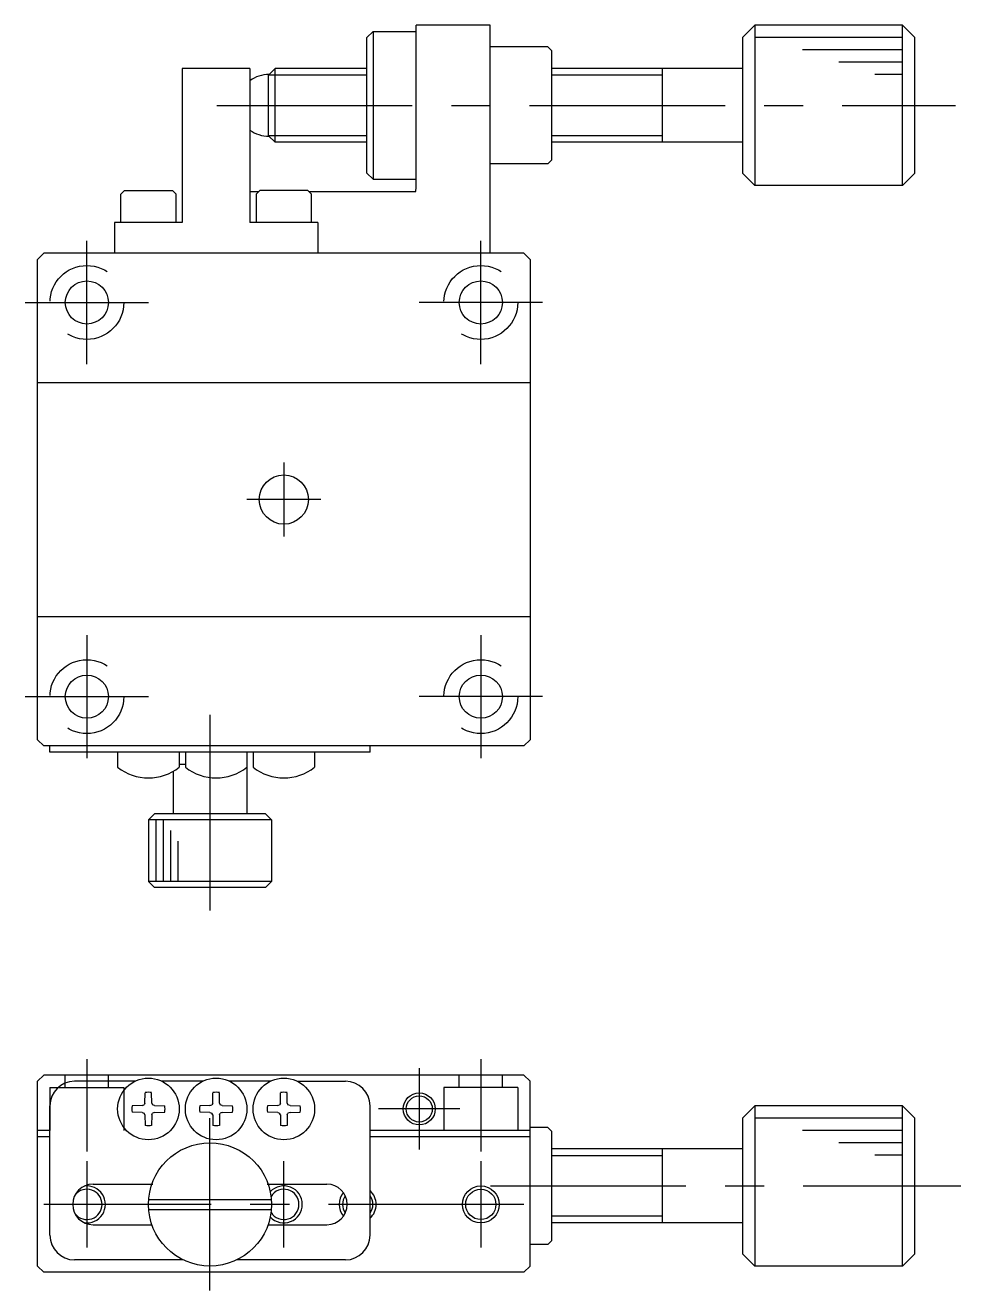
# Model space of a CAD drawing. Extents: x -1 to 194, y -8 to 253.
# Drawn here: x 72.7 to 148.7, y 149.9 to 252.7 of the extents above; entities that cross this region are included whole.
import ezdxf

# ---------------------------------------------------------------- set-up
doc = ezdxf.new("R2010")
doc.units = 0
doc.header["$LTSCALE"] = 0.5
doc.linetypes.add('CENTER', pattern=[50.8, 31.75, -6.35, 6.35, -6.35])
doc.linetypes.add('DASHED', pattern=[19.05, 12.7, -6.35])
for name, color, linetype in [('MSM_CENTER', 1, 'CENTER'), ('MSM_CONTINUOUS', 7, 'CONTINUOUS'), ('MSM_DASHED', 4, 'DASHED'), ('MSM_NARROW', 5, 'CONTINUOUS')]:
    doc.layers.add(name, color=color, linetype=linetype)

msp = doc.modelspace()

# ---------------------------------------------------------------- linework, layer by layer
at = {"layer": 'MSM_CENTER'}
for p, q in [((88.29, 246.17), (148.29, 246.17)), ((77.73, 225.17), (77.73, 235.17)), ((109.73, 225.17), (109.73, 235.17)), ((72.73, 230.17), (82.73, 230.17)), ((114.73, 230.17), (104.73, 230.17)), ((93.73, 217.17), (93.73, 211.17)), ((96.73, 214.17), (90.73, 214.17)), ((77.73, 203.17), (77.73, 193.17)), ((109.73, 203.17), (109.73, 193.17)), ((72.73, 198.17), (82.73, 198.17)), ((114.73, 198.17), (104.73, 198.17)), ((87.73, 196.69), (87.73, 178.8)), ((77.73, 168.75), (77.73, 161.25)), ((109.73, 168.75), (109.73, 161.25)), ((104.73, 168), (104.73, 161.4)), ((108.03, 164.7), (101.43, 164.7)), ((87.73, 149.95), (87.73, 163.95)), ((77.73, 160.45), (77.73, 153.45)), ((93.73, 153.45), (93.73, 160.45)), ((109.73, 160.45), (109.73, 153.45)), ((110.52, 158.45), (148.71, 158.45)), ((113.23, 156.95), (74.23, 156.95))]:
    msp.add_line(p, q, dxfattribs=at)
at = {"layer": 'MSM_CONTINUOUS'}
for p, q in [((100.48, 251.67), (100.98, 252.17)), ((100.98, 252.17), (100.98, 240.17)), ((100.98, 252.17), (104.48, 252.17)), ((104.48, 239.67), (104.48, 252.67)), ((110.48, 252.67), (104.48, 252.67)), ((110.48, 234.17), (110.48, 252.67)), ((130.98, 251.67), (131.98, 252.67)), ((143.98, 252.67), (131.98, 252.67)), ((131.98, 252.67), (131.98, 239.67)), ((143.98, 239.67), (143.98, 252.67)), ((144.98, 251.67), (143.98, 252.67)), ((100.48, 240.67), (100.48, 251.67)), ((115.18, 250.92), (110.48, 250.92)), ((115.48, 250.62), (115.18, 250.92)), ((130.98, 251.67), (130.98, 240.67)), ((144.98, 240.67), (144.98, 251.67)), ((115.48, 250.62), (115.48, 241.72)), ((85.48, 249.17), (85.48, 236.67)), ((90.98, 249.17), (85.48, 249.17)), ((90.98, 249.17), (90.98, 236.67)), ((93.02, 249.17), (92.48, 248.63)), ((92.48, 243.71), (92.48, 248.63)), ((93.02, 243.17), (93.02, 249.17)), ((100.48, 249.17), (93.02, 249.17)), ((130.98, 249.17), (115.48, 249.17)), ((124.48, 243.17), (124.48, 249.17)), ((92.48, 243.71), (93.02, 243.17)), ((100.48, 243.17), (93.02, 243.17)), ((130.98, 243.17), (115.48, 243.17)), ((115.18, 241.42), (110.48, 241.42)), ((115.48, 241.72), (115.18, 241.42)), ((100.48, 240.67), (100.98, 240.17)), ((130.98, 240.67), (131.98, 239.67)), ((144.98, 240.67), (143.98, 239.67)), ((100.98, 240.17), (104.48, 240.17)), ((143.98, 239.67), (131.98, 239.67)), ((80.78, 239.27), (80.48, 238.97)), ((80.48, 236.67), (80.48, 238.97)), ((80.78, 239.27), (84.68, 239.27)), ((84.68, 239.27), (84.98, 238.97)), ((84.98, 236.67), (84.98, 238.97)), ((90.98, 239.17), (91.68, 239.17)), ((91.48, 238.97), (91.78, 239.27)), ((91.48, 238.97), (91.48, 236.67)), ((95.68, 239.27), (91.78, 239.27)), ((95.68, 239.27), (95.98, 238.97)), ((95.78, 239.17), (104.44, 239.17)), ((95.98, 236.67), (95.98, 238.97)), ((85.48, 236.67), (79.98, 236.67)), ((79.98, 236.67), (79.98, 234.17)), ((96.48, 236.67), (90.98, 236.67)), ((96.48, 236.67), (96.48, 234.17)), ((74.23, 234.17), (73.73, 233.67)), ((73.73, 194.67), (73.73, 233.67)), ((113.23, 234.17), (74.23, 234.17)), ((113.73, 233.67), (113.23, 234.17)), ((113.73, 233.67), (113.73, 194.67)), ((73.73, 223.67), (113.73, 223.67)), ((73.73, 204.67), (113.73, 204.67)), ((73.73, 194.67), (74.23, 194.17)), ((113.23, 194.17), (74.23, 194.17)), ((74.73, 193.67), (74.73, 194.17)), ((100.73, 193.67), (100.73, 194.17)), ((113.23, 194.17), (113.73, 194.67)), ((100.73, 193.67), (74.73, 193.67)), ((80.23, 193.67), (80.23, 192.45)), ((85.23, 193.67), (85.23, 192.45)), ((85.73, 193.67), (85.73, 192.45)), ((90.73, 193.67), (90.73, 188.67)), ((90.73, 193.67), (90.73, 192.45)), ((91.23, 193.67), (91.23, 192.45)), ((96.23, 193.67), (96.23, 192.45)), ((84.73, 192.11), (84.73, 188.67)), ((85.73, 192.67), (85.23, 192.67)), ((83.23, 188.67), (82.73, 188.17)), ((92.73, 188.17), (82.73, 188.17)), ((82.73, 188.17), (82.73, 183.17)), ((92.23, 188.67), (83.23, 188.67)), ((92.73, 188.17), (92.23, 188.67)), ((92.73, 188.17), (92.73, 183.17)), ((92.73, 183.17), (82.73, 183.17)), ((82.73, 183.17), (83.23, 182.67)), ((92.23, 182.67), (92.73, 183.17)), ((92.23, 182.67), (83.23, 182.67)), ((74.23, 167.45), (73.73, 166.95)), ((113.23, 167.45), (74.23, 167.45)), ((113.23, 167.45), (113.73, 166.95)), ((73.73, 151.95), (73.73, 166.95)), ((81.64, 166.95), (76.73, 166.95)), ((87.14, 166.95), (83.82, 166.95)), ((92.64, 166.95), (89.32, 166.95)), ((94.82, 166.95), (98.73, 166.95)), ((113.73, 151.95), (113.73, 166.95)), ((82.45, 165.18), (82.47, 166.02)), ((83, 165.18), (82.99, 166.02)), ((87.95, 165.18), (87.97, 166.02)), ((88.5, 165.18), (88.49, 166.02)), ((93.45, 165.18), (93.47, 166.02)), ((94, 165.18), (93.99, 166.02)), ((74.73, 154.45), (74.73, 164.95)), ((82.23, 164.97), (81.4, 164.96)), ((82.23, 164.42), (81.4, 164.44)), ((82.23, 164.97), (82.39, 165.04)), ((82.23, 164.42), (82.39, 164.35)), ((82.45, 165.18), (82.39, 165.04)), ((83, 165.18), (83.06, 165.04)), ((83.23, 164.97), (83.06, 165.04)), ((83.23, 164.42), (83.06, 164.35)), ((83.23, 164.97), (84.05, 164.96)), ((83.23, 164.42), (84.05, 164.44)), ((87.73, 164.97), (86.9, 164.96)), ((87.73, 164.42), (86.9, 164.44)), ((87.73, 164.97), (87.89, 165.04)), ((87.73, 164.42), (87.89, 164.35)), ((87.95, 165.18), (87.89, 165.04)), ((88.5, 165.18), (88.56, 165.04)), ((88.73, 164.97), (88.56, 165.04)), ((88.73, 164.42), (88.56, 164.35)), ((88.73, 164.97), (89.55, 164.96)), ((88.73, 164.42), (89.55, 164.44)), ((93.23, 164.97), (92.4, 164.96)), ((93.23, 164.42), (92.4, 164.44)), ((93.23, 164.97), (93.39, 165.04)), ((93.23, 164.42), (93.39, 164.35)), ((93.45, 165.18), (93.39, 165.04)), ((94, 165.18), (94.06, 165.04)), ((94.23, 164.97), (94.06, 165.04)), ((94.23, 164.42), (94.06, 164.35)), ((94.23, 164.97), (95.05, 164.96)), ((94.23, 164.42), (95.05, 164.44)), ((100.73, 154.45), (100.73, 164.95)), ((130.98, 163.95), (131.98, 164.95)), ((143.98, 164.95), (131.98, 164.95)), ((131.98, 164.95), (131.98, 151.95)), ((143.98, 151.95), (143.98, 164.95)), ((144.98, 163.95), (143.98, 164.95)), ((82.45, 164.21), (82.39, 164.35)), ((82.45, 164.21), (82.47, 163.37)), ((83, 164.21), (82.99, 163.37)), ((83, 164.21), (83.06, 164.35)), ((87.95, 164.21), (87.89, 164.35)), ((87.95, 164.21), (87.97, 163.37)), ((88.5, 164.21), (88.49, 163.37)), ((88.5, 164.21), (88.56, 164.35)), ((93.45, 164.21), (93.39, 164.35)), ((93.45, 164.21), (93.47, 163.37)), ((94, 164.21), (93.99, 163.37)), ((94, 164.21), (94.06, 164.35)), ((130.98, 163.95), (130.98, 152.95)), ((144.98, 152.95), (144.98, 163.95)), ((74.73, 162.95), (73.73, 162.95)), ((74.73, 162.45), (73.73, 162.45)), ((113.73, 162.95), (100.73, 162.95)), ((113.73, 162.45), (100.73, 162.45)), ((115.18, 163.2), (113.73, 163.2)), ((115.48, 162.9), (115.18, 163.2)), ((115.48, 162.9), (115.48, 154)), ((130.98, 161.45), (115.48, 161.45)), ((124.48, 155.45), (124.48, 161.45)), ((78.23, 158.6), (83.08, 158.6)), ((92.37, 158.6), (97.23, 158.6)), ((82.74, 157.35), (92.71, 157.35)), ((82.74, 156.55), (92.71, 156.55)), ((78.23, 155.3), (82.94, 155.3)), ((92.51, 155.3), (97.23, 155.3)), ((130.98, 155.45), (115.48, 155.45)), ((115.18, 153.7), (113.73, 153.7)), ((115.48, 154), (115.18, 153.7)), ((85.55, 152.45), (76.73, 152.45)), ((98.73, 152.45), (89.91, 152.45)), ((130.98, 152.95), (131.98, 151.95)), ((144.98, 152.95), (143.98, 151.95)), ((74.23, 151.45), (73.73, 151.95)), ((113.23, 151.45), (74.23, 151.45)), ((113.23, 151.45), (113.73, 151.95)), ((143.98, 151.95), (131.98, 151.95))]:
    msp.add_line(p, q, dxfattribs=at)
for centre, radius in [((77.73, 230.17), 1.75), ((109.73, 230.17), 1.75), ((93.73, 214.17), 2), ((77.73, 198.17), 1.75), ((109.73, 198.17), 1.75), ((82.73, 164.7), 2.5), ((88.23, 164.7), 2.5), ((93.73, 164.7), 2.5), ((104.73, 164.7), 1.06), ((87.73, 156.95), 5), ((109.73, 156.95), 1.23)]:
    msp.add_circle(centre, radius, dxfattribs=at)
for centre, radius, start, end in [((92.48, 246.17), 2.5, 89.0567, 126.8698), ((92.48, 246.17), 2.5, 233.1302, 270.9434), ((101.48, 239.67), 3, 350.4059, 0), ((82.73, 195.57), 4, 231.3178, 308.6822), ((88.23, 195.57), 4, 231.3178, 308.6822), ((93.73, 195.57), 4, 231.3178, 308.6822), ((76.73, 164.95), 2, 90, 180), ((98.73, 164.95), 2, 0, 90), ((82.73, 164.7), 1.35, 78.8959, 101.1041), ((88.23, 164.7), 1.35, 78.8959, 101.1041), ((93.73, 164.7), 1.35, 78.8959, 101.1041), ((82.73, 164.7), 1.35, 168.8959, 191.1041), ((82.73, 164.7), 1.35, 348.8959, 11.1041), ((88.23, 164.7), 1.35, 168.8959, 191.1041), ((88.23, 164.7), 1.35, 348.8959, 11.1041), ((93.73, 164.7), 1.35, 168.8959, 191.1041), ((93.73, 164.7), 1.35, 348.8959, 11.1041), ((82.73, 164.7), 1.35, 258.8959, 281.1041), ((88.23, 164.7), 1.35, 258.8959, 281.1041), ((93.73, 164.7), 1.35, 258.8959, 281.1041), ((78.23, 156.95), 1.65, 90, 270), ((97.23, 156.95), 1.65, 270, 90), ((77.73, 156.95), 1.23, 218.6039, 141.3961), ((93.73, 156.95), 1.23, 212.0032, 147.9968), ((99.73, 156.95), 1.23, 145.0557, 214.9443), ((99.73, 156.95), 1.23, 324.4236, 35.5764), ((76.73, 154.45), 2, 180, 270), ((98.73, 154.45), 2, 270, 0)]:
    msp.add_arc(centre, radius, start, end, dxfattribs=at)
at = {"layer": 'MSM_DASHED'}
for p, q in [((75.98, 166.45), (75.98, 167.45)), ((79.48, 166.45), (79.48, 167.45)), ((107.98, 166.45), (107.98, 167.45)), ((111.48, 166.45), (111.48, 167.45)), ((74.73, 166.45), (80.73, 166.45)), ((74.73, 166.45), (74.73, 162.95)), ((80.73, 166.45), (80.73, 162.95)), ((112.73, 166.45), (106.73, 166.45)), ((106.73, 166.45), (106.73, 162.95)), ((112.73, 166.45), (112.73, 162.95))]:
    msp.add_line(p, q, dxfattribs=at)
for centre in [(77.73, 230.17), (109.73, 230.17), (77.73, 198.17), (109.73, 198.17)]:
    msp.add_circle(centre, 3, dxfattribs=at)
at = {"layer": 'MSM_NARROW'}
for p, q in [((143.98, 251.67), (131.98, 251.67)), ((143.98, 250.67), (135.86, 250.67)), ((143.98, 249.67), (138.81, 249.67)), ((100.48, 248.63), (92.48, 248.63)), ((124.48, 248.63), (115.48, 248.63)), ((143.98, 248.67), (141.74, 248.67)), ((100.48, 243.71), (92.48, 243.71)), ((124.48, 243.71), (115.48, 243.71)), ((83.33, 188.17), (83.33, 183.17)), ((83.93, 188.17), (83.93, 183.17)), ((84.53, 187.31), (84.53, 183.17)), ((85.13, 186.44), (85.13, 183.17)), ((143.98, 163.95), (131.98, 163.95)), ((143.98, 162.95), (135.86, 162.95)), ((143.98, 161.95), (138.81, 161.95)), ((124.48, 160.9), (115.48, 160.9)), ((143.98, 160.95), (141.74, 160.95)), ((124.48, 155.99), (115.48, 155.99))]:
    msp.add_line(p, q, dxfattribs=at)
for centre, radius in [((104.73, 164.7), 1.3), ((109.73, 156.95), 1.5)]:
    msp.add_circle(centre, radius, dxfattribs=at)
for centre, start, end in [((77.73, 156.95), 261.4697, 98.5303), ((93.73, 156.95), 222.5989, 137.4011), ((99.73, 156.95), 140.3837, 219.6163), ((99.73, 156.95), 311.8104, 48.1896)]:
    msp.add_arc(centre, 1.5, start, end, dxfattribs=at)

doc.saveas('drawing.dxf')
